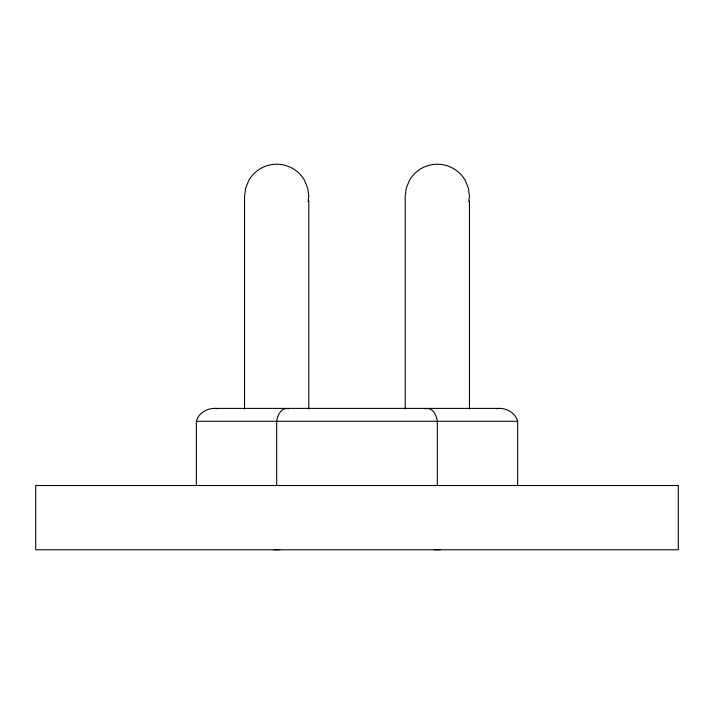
<?xml version="1.0" encoding="UTF-8"?>
<svg xmlns="http://www.w3.org/2000/svg" width="714" height="714" viewBox="0 0 714 714"><rect width="100%" height="100%" fill="white"/><g stroke="black" fill="none" stroke-linecap="round" stroke-linejoin="round"><path stroke-width="1.07" d="M308.118 201.544L308.805 196.35L307.707 188.032L304.503 180.285A32.13 32.13 0 0 0 248.847 180.285L245.643 188.032L244.545 196.35L244.545 409.06M468.768 201.544L469.455 196.35L468.357 188.032L465.153 180.285A32.13 32.13 0 0 0 409.497 180.285L406.293 188.032L405.195 196.35L405.195 409.06M196.35 485.52L196.35 421.26C198.421 413.397 206.417 408.39 214.307 408.408L499.693 408.408C507.583 408.39 515.579 413.397 517.65 421.26L517.65 485.52M425.125 408.819C432.354 406.748 436.682 415.289 437.325 421.26L437.325 485.52M496.614 408.72L499.693 408.408M196.35 421.26L517.65 421.26M214.307 408.408L217.386 408.72M288.875 408.819C281.646 406.748 277.318 415.289 276.675 421.26L276.675 485.52M469.455 201.134L469.455 409.06M308.805 201.134L308.805 409.06M279.817 549.628A32.13 32.13 0 0 1 273.533 549.628M440.467 549.628A32.13 32.13 0 0 1 434.183 549.628M678.3 485.52L35.7 485.52L35.7 549.78L678.3 549.78L678.3 485.52"/></g></svg>
